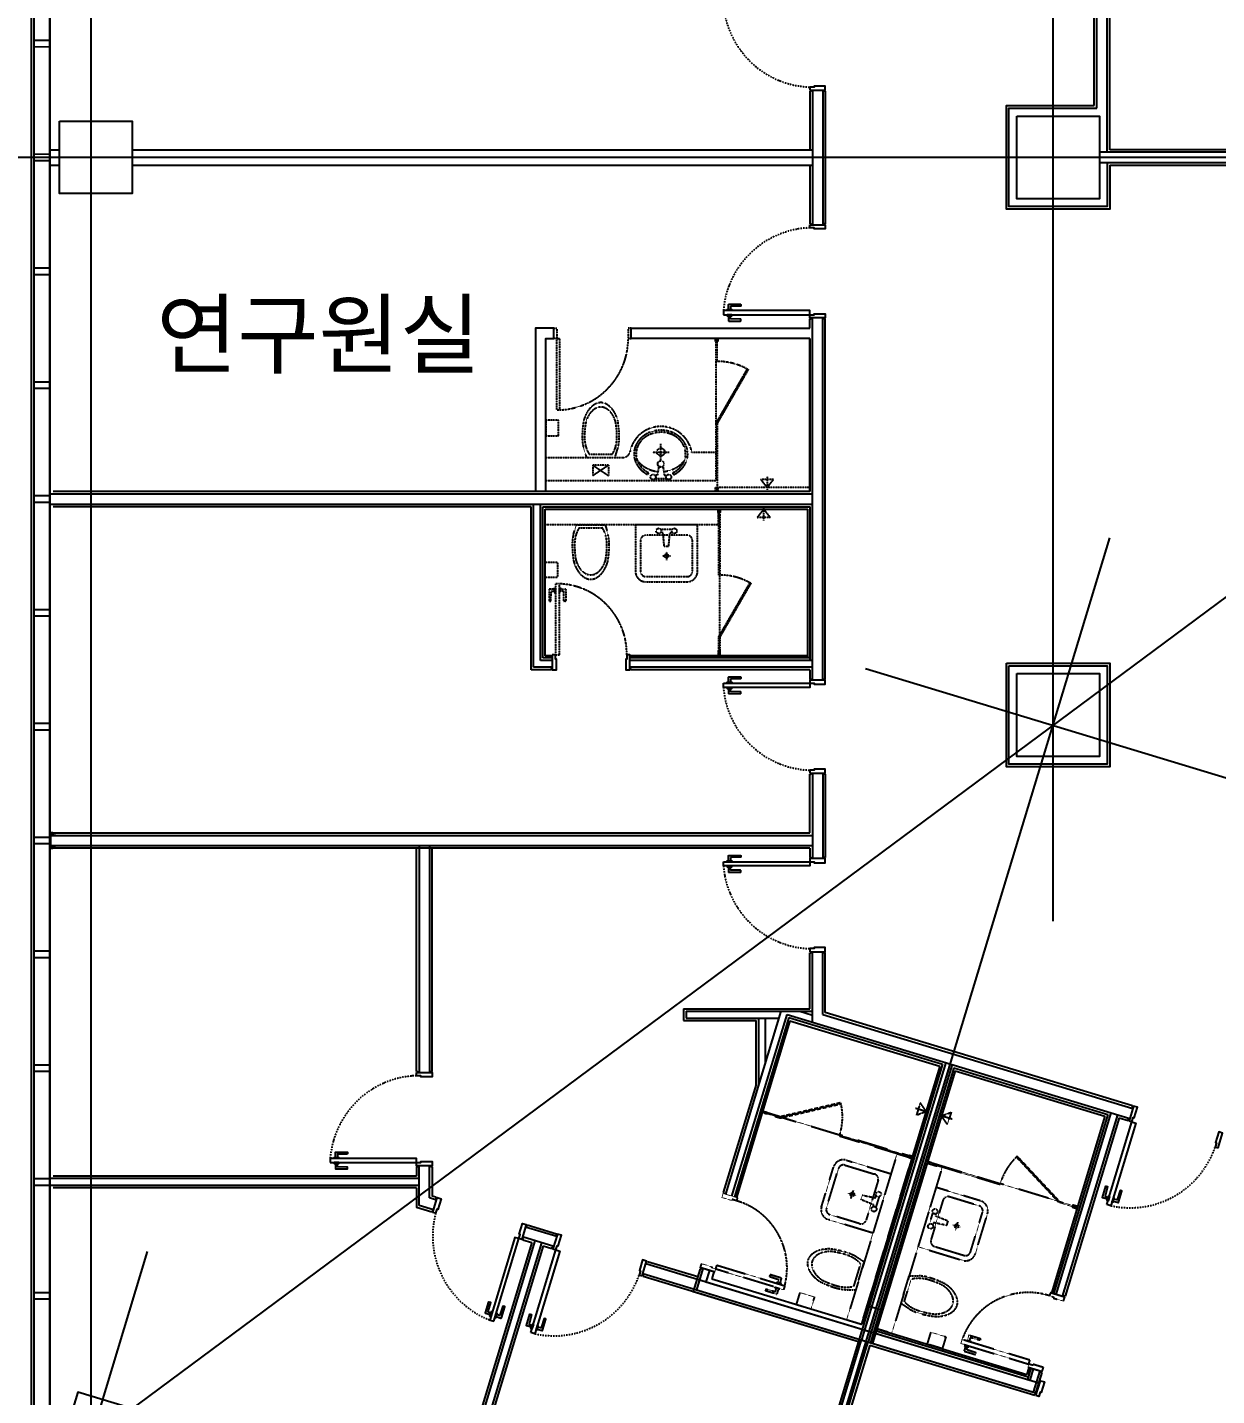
# Model space of a CAD drawing. Header units: metres. Extents: x 630750 to 860239, y 578133 to 726633.
# Drawn here: x 678892 to 690387, y 627546 to 640767 of the extents above; entities that cross this region are included whole.
import ezdxf
from ezdxf.enums import TextEntityAlignment as Align

# ---------------------------------------------------------------- set-up
doc = ezdxf.new("R2010")
doc.units = ezdxf.units.M
for name, pattern in [('DASHDOT', [25.4, 12.7, -6.35, 0, -6.35]), ('HID1', [0.375, 0.25, -0.125]), ('업무시설_xr-base$0$CONTINOUS', [0])]:
    doc.linetypes.add(name, pattern=pattern)
doc.layers.add('A-CEN-1', color=1, linetype='Continuous', plot=False)
for name, color, linetype in [('A-CON', 2, 'Continuous'), ('A-HAT-253', 253, 'Continuous'), ('A-TXT', 3, 'Continuous'), ('A-WAL-DW', 7, 'Continuous'), ('A-WIN-GLASS', 4, 'Continuous'), ('INT', 117, 'Continuous'), ('KUK-DOOR', 4, 'Continuous'), ('KUK-DOOR-FRAME', 4, 'Continuous'), ('KUK-WALL-DRYWALL', 4, 'Continuous'), ('KUK-WALL-FIN 1', 30, 'Continuous'), ('KUK-WINDOW', 4, 'Continuous')]:
    doc.layers.add(name, color=color, linetype=linetype)
doc.styles.add('TEXT(돋음)', font='')
doc.styles.get('TEXT(돋음)').set_extended_font_data('Dotum')

# ---------------------------------------------------------------- blocks, each defined once
blk = doc.blocks.new('A$C78790056')
at = {"layer": 'A-WIN-GLASS'}
blk.add_lwpolyline([(115, 191), (58, 209), (13, 60), (70, 42)], close=True, dxfattribs=at)

msp = doc.modelspace()

# ---------------------------------------------------------------- linework, layer by layer
at = {"layer": 'A-CEN-1', "linetype": 'Continuous'}
for p, q in [((679504.4, 706258.8, 0), (679504.4, 627125.8, 0)), ((688804.4, 706258.8, 0), (688804.4, 632129.2, 0)), ((697725.2, 640638, 0), (677983.6, 625998, 0)), ((697725.2, 640638, 0), (677983.6, 625998, 0)), ((698097.7, 639510.2, 0), (657202.6, 639510.2, 0)), ((698097.7, 639510.2, 0), (657202.6, 639510.2, 0)), ((683046.4, 615046.9, 0), (689354.1, 635834.3, 0)), ((686992.6, 634572.3, 0), (739605.4, 618607.3, 0)), ((676446.8, 617049.5, 0), (680054.1, 628937.6, 0))]:
    msp.add_line(p, q, dxfattribs=at)
at = {"layer": 'A-CON', "elevation": 0}
for points in [[(688454.4, 639910.2), (689254.4, 639910.2), (689254.4, 639110.2), (688454.4, 639110.2)], [(679204.4, 639860.2), (679904.4, 639860.2), (679904.4, 639160.2), (679204.4, 639160.2)], [(688454.4, 634522.5), (689254.4, 634522.5), (689254.4, 633722.5), (688454.4, 633722.5)], [(680051.1, 627377.9), (679381.3, 627581.1), (679178, 626911.3), (679847.9, 626708)]]:
    msp.add_lwpolyline(points, close=True, dxfattribs=at)
at = {"layer": 'A-HAT-253'}
msp.add_line((679110.4, 626833.6, 0), (679110.4, 665252, 0), dxfattribs=at)
at = {"layer": 'A-WAL-DW', "elevation": 0}
for points in [[(679110.4, 639584.9), (679204.4, 639584.9)], [(679110.4, 639434.9), (679204.4, 639434.9)]]:
    msp.add_lwpolyline(points, dxfattribs=at)
at = {"layer": 'A-WAL-DW'}
for points in [[(679904.4, 639584.9), (686479.4, 639584.9)], [(679904.4, 639434.9), (686479.4, 639434.9)], [(686454.4, 637859.9), (686454.4, 637949.9)], [(683904.4, 636284.9), (683904.4, 637759.9), (683979.4, 637759.9), (683979.4, 637859.9), (683804.4, 637859.9), (683804.4, 636284.9)], [(683904.5, 636284.9), (683904.5, 637759.9), (683979.5, 637759.9), (683979.5, 637859.9), (683804.5, 637859.9), (683804.5, 636284.9)], [(686454.4, 637759.9), (684729.4, 637759.9), (684729.4, 637859.9), (686454.4, 637859.9)], [(686454.5, 637759.9), (684729.5, 637759.9), (684729.5, 637859.9), (686454.5, 637859.9)], [(683904.4, 636284.9), (686454.4, 636284.9), (686454.4, 637759.9)]]:
    msp.add_lwpolyline(points, dxfattribs=at)
at = {"layer": 'A-WIN-GLASS'}
for p, q in [((678930.4, 665494.7, 0), (678930.4, 626700.1, 0)), ((678954.4, 665462.3, 0), (678954.4, 626717.9, 0))]:
    msp.add_line(p, q, dxfattribs=at)
at = {"layer": 'A-WIN-GLASS', "color": 9}
msp.add_line((679110.4, 665252, 0), (679110.4, 626866.2, 0), dxfattribs=at)
at = {"layer": 'INT', "linetype": 'HID1', "ltscale": 3}
for p, q in [((684009.4, 637069.8), (684009.4, 637759.8)), ((684009.4, 637759.8), (684039.4, 637759.8)), ((684009.4, 637069.8), (684009.4, 637759.8)), ((684009.4, 637759.8), (684039.4, 637759.8)), ((684039.4, 637070.5), (684039.4, 637759.8)), ((684039.4, 637070.5), (684039.4, 637759.8)), ((685549.4, 636940.4), (685549.4, 637539.8)), ((685549.4, 636940.4), (685549.4, 637539.8)), ((684572.6, 636610.4), (684601.3, 636707.8)), ((684572.6, 636610.4), (684601.3, 636707.8)), ((685014.9, 636583.5), (685014.9, 636743.5)), ((685014.9, 636583.5), (685014.9, 636743.5)), ((684934.9, 636663.5), (685094.9, 636663.5)), ((684934.9, 636663.5), (685094.9, 636663.5)), ((685549.4, 636657.8), (685315.5, 636657.8)), ((685549.4, 636657.8), (685315.5, 636657.8)), ((684359.1, 636535.4), (684509.1, 636435.4)), ((684509.1, 636535.4), (684359.1, 636435.4)), ((684509.1, 636535.4), (684359.1, 636535.4)), ((684359.1, 636535.4), (684359.1, 636435.4)), ((684359.1, 636535.4), (684509.1, 636435.4)), ((684509.1, 636535.4), (684359.1, 636435.4)), ((684509.1, 636535.4), (684359.1, 636535.4)), ((684359.1, 636535.4), (684359.1, 636435.4)), ((684509.1, 636535.4), (684509.1, 636435.4)), ((684509.1, 636535.4), (684509.1, 636435.4)), ((684993.8, 636519.7), (684981.8, 636440.8)), ((684993.8, 636519.7), (684981.8, 636440.8)), ((684993.8, 636519.7), (685036.3, 636519.7)), ((684993.8, 636519.7), (685036.3, 636519.7)), ((685036.3, 636519.7), (685048.3, 636440.8)), ((685036.3, 636519.7), (685048.3, 636440.8)), ((683904.4, 636389.8), (685549.4, 636389.8)), ((683904.4, 636389.8), (685549.4, 636389.8)), ((684959.7, 636406.5), (685070.4, 636406.5)), ((684959.7, 636406.5), (685070.4, 636406.5)), ((684981.8, 636440.8), (684960.5, 636436.4)), ((684981.8, 636440.8), (684960.5, 636436.4)), ((685048.3, 636440.8), (685069.6, 636436.4)), ((685048.3, 636440.8), (685069.6, 636436.4)), ((686454.4, 636319.8), (685549.4, 636319.8)), ((686454.4, 636319.8), (685549.4, 636319.8)), ((686041.9, 636426.3), (686041.9, 636298.5)), ((686041.9, 636426.3), (686041.9, 636298.5)), ((686009.4, 636003.4), (686009.4, 636131.2)), ((684197.7, 635960), (684477.2, 635959.8)), ((684477.2, 635959.8), (684504.6, 635866.8)), ((685014.2, 635916.8), (685124.8, 635916.8)), ((685036.2, 635882.5), (685015, 635887)), ((685048.2, 635753.7), (685036.2, 635882.5)), ((685090.8, 635753.7), (685102.8, 635882.5)), ((685102.8, 635882.5), (685124.1, 635887)), ((685029.4, 635659.9), (685109.4, 635659.9)), ((685048.2, 635753.7), (685090.8, 635753.7)), ((685069.4, 635699.7), (685069.4, 635619.9)), ((685584.4, 634874.8), (685584.4, 635474.8)), ((686169.4, 630239.6), (686743.5, 630065.4)), ((687477.1, 630324.2), (687599.4, 630287.1)), ((687829.2, 630217.4), (687706.9, 630254.5)), ((688869.4, 629420.4), (688295.2, 629594.6)), ((686903.1, 629478.8), (686826.8, 629502)), ((686853.4, 629452.1), (686876.7, 629528.6)), ((686948.7, 629442.9), (686961, 629483.6)), ((686948.7, 629442.9), (687068.5, 629394)), ((686961, 629483.6), (687087.8, 629457.7)), ((687087.8, 629457.7), (687098.3, 629476.8)), ((687094.9, 629362.9), (687127, 629468.8)), ((687068.5, 629394), (687066.6, 629372.3)), ((687612.7, 629205.8), (687644.9, 629311.7)), ((687651.9, 629216.9), (687641.5, 629197.9)), ((687778.7, 629191), (687651.9, 629216.9)), ((687671.3, 629280.6), (687673.2, 629302.3)), ((687791.1, 629231.7), (687671.3, 629280.6)), ((687778.7, 629191), (687791.1, 629231.7)), ((687836.5, 629195.6), (687912.9, 629172.4)), ((687863, 629145.7), (687886.2, 629222.3)), ((686980.1, 628836.6), (686899.1, 628889.8)), ((686899.1, 628569), (686980.1, 628836.6)), ((687334.3, 628437), (687415.7, 628704.4)), ((687415.7, 628704.4), (687512.6, 628703.6))]:
    msp.add_line(p, q, dxfattribs=at)
for points in [[(683979.4, 637759.8), (683979.4, 637859.8), (684009.4, 637859.8), (684009.4, 637859.8), (684009.4, 637859.8), (684009.4, 637804.8), (684009.4, 637804.8), (684009.4, 637759.8)], [(683979.4, 637759.8), (683979.4, 637859.8), (684009.4, 637859.8), (684009.4, 637859.8), (684009.4, 637859.8), (684009.4, 637804.8), (684009.4, 637804.8), (684009.4, 637759.8)], [(684729.4, 637759.8), (684729.4, 637859.8), (684699.4, 637859.8), (684699.4, 637859.8), (684699.4, 637859.8), (684699.4, 637804.8), (684699.4, 637804.8), (684699.4, 637759.8)], [(684729.4, 637759.8), (684729.4, 637859.8), (684699.4, 637859.8), (684699.4, 637859.8), (684699.4, 637859.8), (684699.4, 637804.8), (684699.4, 637804.8), (684699.4, 637759.8)], [(685559.4, 636940.4), (685550.8, 636945.4), (685850.5, 637464.5), (685859.1, 637459.5)], [(685559.4, 636940.4), (685550.8, 636945.4), (685850.5, 637464.5), (685859.1, 637459.5)], [(683904.4, 636969.8), (683904.4, 636819.8), (684024.4, 636819.8), (684024.4, 636969.8)], [(683904.4, 636969.8), (683904.4, 636819.8), (684024.4, 636819.8), (684024.4, 636969.8)], [(686041.9, 636319.8), (686103.9, 636398.7), (685979.9, 636398.7)], [(686041.9, 636319.8), (686103.9, 636398.7), (685979.9, 636398.7)], [(685574.4, 636104.9), (685584.4, 636104.9), (685584.4, 635474.8), (685574.4, 635474.8)], [(686009.4, 636109.9), (686071.4, 636031), (685947.4, 636031)], [(683895.4, 635449.8), (683895.4, 635599.8), (684015.4, 635599.8), (684015.4, 635449.8)], [(683995.4, 635389.9), (683995.4, 634704.9), (684035.4, 634704.9), (684035.4, 635389.9)], [(685875.7, 635399.4), (685884.4, 635394.4), (685584.4, 634874.8), (685575.7, 634879.8)], [(685574.4, 634874.8), (685584.4, 634874.8), (685584.4, 634699.9), (685574.4, 634699.9)], [(686756, 630366.1), (686753.7, 630375.8), (686169.4, 630239.7), (686171.7, 630229.9)], [(687579, 630293.3), (687521.5, 630375.5), (687485.5, 630256.8)], [(686166.5, 630230.1), (686169.4, 630239.6), (686002, 630290.5), (685999.1, 630280.9)], [(687727.3, 630248.3), (687820.7, 630284.7), (687784.7, 630166.1)], [(687437.5, 629844.4), (687440.4, 629854), (686743.5, 630065.4), (686740.6, 630055.9)], [(688451.9, 629851.5), (688459.2, 629858.3), (688869.4, 629420.4), (688862.1, 629413.5)], [(687595.4, 629796.5), (687598.3, 629806.1), (688295.2, 629594.6), (688292.3, 629585)], [(688866.5, 629410.8), (688869.4, 629420.4), (689036.8, 629369.6), (689033.9, 629360)], [(686200.8, 628569.6), (685545.4, 628768.5), (685557, 628806.7), (686212.5, 628607.8)], [(686323.2, 628427.9), (686466.7, 628384.4), (686501.6, 628499.2), (686358, 628542.8)], [(687734.7, 627999.6), (687591.2, 628043.2), (687626, 628158), (687769.6, 628114.4)], [(687915.1, 628049.4), (688570.6, 627850.5), (688582.2, 627888.8), (687926.7, 628087.7)]]:
    msp.add_lwpolyline(points, close=True, dxfattribs=at)
for points in [[(685559.4, 637539.8), (685559.4, 637754.8), (685549.4, 637754.8), (685549.4, 637729.8), (685544.4, 637729.8), (685544.4, 637759.8), (685564.4, 637759.8), (685564.4, 637729.8), (685559.4, 637729.8)], [(685559.4, 637539.8), (685559.4, 637754.8), (685549.4, 637754.8), (685549.4, 637729.8), (685544.4, 637729.8), (685544.4, 637759.8), (685564.4, 637759.8), (685564.4, 637729.8), (685559.4, 637729.8)], [(685559.4, 637539.8), (685549.4, 637539.8), (685549.4, 637734.8)], [(685559.4, 637539.8), (685549.4, 637539.8), (685549.4, 637734.8)], [(685549.4, 636389.8), (685549.4, 636940.4), (685559.4, 636940.4), (685559.4, 636289.8)], [(685549.4, 636389.8), (685549.4, 636940.4), (685559.4, 636940.4), (685559.4, 636289.8)], [(684267, 636707.8), (684295.7, 636610.4)], [(684267, 636707.8), (684295.7, 636610.4)], [(684322.4, 636642.1), (684545.8, 636642.1)], [(684322.4, 636642.1), (684545.8, 636642.1)], [(685549.4, 636294.8), (685559.4, 636294.8), (685559.4, 636319.8), (685564.4, 636319.8), (685564.4, 636289.8), (685544.4, 636289.8), (685544.4, 636319.8), (685549.4, 636319.8), (685549.4, 636289.8)], [(685549.4, 636294.8), (685559.4, 636294.8), (685559.4, 636319.8), (685564.4, 636319.8), (685564.4, 636289.8), (685544.4, 636289.8), (685544.4, 636319.8), (685549.4, 636319.8), (685549.4, 636289.8)], [(683895.4, 635959.9), (683895.4, 636109.9), (685569.4, 636109.9), (685569.4, 635959.9), (683895.4, 635959.9)], [(684170.3, 635867), (684197.7, 635960)], [(684225.7, 635932.6), (684449.1, 635932.6)], [(685569.4, 634744.9), (685569.4, 634694.9), (685589.4, 634694.9), (685589.4, 634744.9), (685584.4, 634744.9), (685584.4, 634699.9), (685574.4, 634699.9), (685574.4, 634744.9), (685569.4, 634744.9)], [(686040.7, 630263), (685992.8, 630277.6), (685998.6, 630296.7), (686046.5, 630282.2), (686045, 630277.4), (686002, 630290.5), (685999.1, 630280.9), (686042.1, 630267.8), (686040.7, 630263)], [(686811.2, 628279.8), (686954.8, 628236.3), (687440.9, 629838.2), (687297.3, 629881.7), (686811.2, 628279.8)], [(687412.1, 629846.9), (687440.9, 629838.2), (687446.7, 629857.3), (687418, 629866), (687416.5, 629861.2), (687440.4, 629854), (687437.5, 629844.4), (687413.6, 629851.7), (687412.1, 629846.9)], [(687246.6, 628147.7), (687103.1, 628191.3), (687589.2, 629793.1), (687732.7, 629749.6), (687246.6, 628147.7)], [(687617.9, 629784.4), (687589.2, 629793.1), (687595, 629812.3), (687623.7, 629803.6), (687622.2, 629798.8), (687598.3, 629806.1), (687595.4, 629796.5), (687619.3, 629789.2), (687617.9, 629784.4)], [(685745.7, 629428.7), (685705.5, 629440.9), (685702.6, 629431.4), (685604.1, 629461.3), (685615.7, 629499.5), (685754.4, 629457.4), (685745.7, 629428.7)], [(685618.6, 629509.1), (685628.1, 629506.2), (685625.2, 629496.6), (685615.7, 629499.5)], [(688989.4, 629368.3), (689037.2, 629353.8), (689043, 629372.9), (688995.2, 629387.4), (688993.7, 629382.6), (689036.8, 629369.6), (689033.9, 629360), (688990.8, 629373.1), (688989.4, 629368.3)], [(685395, 628772.3), (685404.6, 628769.4), (685407.5, 628779), (685397.9, 628781.9)], [(685536.6, 628739.8), (685397.9, 628781.9), (685409.5, 628820.1), (685508.1, 628790.2), (685505.2, 628780.7), (685545.4, 628768.5), (685536.6, 628739.8)], [(686881.1, 628603.8), (686945.9, 628817.6)], [(687368.7, 628455.9), (687433.5, 628669.7)], [(686802.2, 628569.8), (686899.1, 628569)], [(688771, 628510.7), (688811.2, 628498.5), (688808.2, 628489), (688906.8, 628459.1), (688918.4, 628497.3), (688779.7, 628539.5), (688771, 628510.7)], [(687415.3, 628383.8), (687334.3, 628437)], [(688561.9, 627821.8), (688700.6, 627779.7), (688712.3, 627817.9), (688613.7, 627847.8), (688610.8, 627838.3), (688570.6, 627850.5), (688561.9, 627821.8)]]:
    msp.add_lwpolyline(points, dxfattribs=at)
for points in [[(684774.7, 636731.5, 0.2232218), (684774.7, 636559.3)], [(684774.7, 636731.5, 0.2232218), (684774.7, 636559.3)], [(683904.4, 636610.4), (684647.6, 636610.4, 0.356394), (684716.2, 636666.4)], [(683904.4, 636610.4), (684647.6, 636610.4, 0.356394), (684716.2, 636666.4)], [(685369.4, 635959.9), (684769.4, 635959.9), (684769.4, 635509.9, 0.4142136), (684869.4, 635409.9), (685269.4, 635409.9, 0.4142136), (685369.4, 635509.9), (685369.4, 635959.9)], [(687239.2, 629690.3), (687065, 629116.2), (686634.4, 629246.8, -0.4142136), (686567.8, 629371.6), (686683.9, 629754.3, -0.4142136), (686808.6, 629821), (687239.2, 629690.3)], [(687674.7, 629558.2), (687500.4, 628984.1), (687931, 628853.4, 0.4142136), (688055.8, 628920.1), (688171.9, 629302.8, 0.4142136), (688105.3, 629427.5), (687674.7, 629558.2)], [(686176.6, 628618.7), (686179.5, 628628.3), (686167.5, 628631.9), (686181.5, 628677.9, 0.4660446), (686178.9, 628681.8), (686071.8, 628714.3, 0.4142136), (686069.3, 628712.9), (686065.2, 628699.5, 0.4142136), (686066.6, 628697), (686154.5, 628668.3, -0.4270096), (686156.4, 628664.3), (686148.4, 628637.7), (686136.4, 628641.4), (686133.5, 628631.8), (686176.6, 628618.7), (686179.5, 628628.3), (686148.4, 628637.7)], [(686165, 628580.4), (686162.1, 628570.9), (686150.1, 628574.5), (686136.2, 628528.6, -0.4660446), (686131.9, 628526.7), (686024.8, 628559.2, -0.4142136), (686023.4, 628561.7), (686027.5, 628575.2, -0.4142136), (686030, 628576.5), (686119.1, 628551.5, 0.4270096), (686122.9, 628553.8), (686131, 628580.3), (686119, 628583.9), (686121.9, 628593.5), (686165, 628580.4), (686162.1, 628570.9), (686131, 628580.3)], [(687962.6, 628076.8), (687965.5, 628086.3), (687977.5, 628082.7), (687991.4, 628128.6, -0.4660446), (687995.7, 628130.5), (688102.8, 628098, -0.4142136), (688104.2, 628095.5), (688100.1, 628082, -0.4142136), (688097.6, 628080.7), (688008.5, 628105.7, 0.4270096), (688004.7, 628103.4), (687996.6, 628076.9), (688008.6, 628073.3), (688005.7, 628063.7), (687962.6, 628076.8), (687965.5, 628086.3), (687996.6, 628076.9)], [(687951, 628038.5), (687948.1, 628028.9), (687960.1, 628025.3), (687946.1, 627979.4, 0.4660446), (687948.7, 627975.4), (688055.8, 627942.9, 0.4142136), (688058.3, 627944.3), (688062.4, 627957.7, 0.4142136), (688061, 627960.2), (687973.1, 627988.9, -0.4270096), (687971.1, 627992.9), (687979.2, 628019.5), (687991.2, 628015.9), (687994.1, 628025.4), (687951, 628038.5), (687948.1, 628028.9), (687979.2, 628019.5)]]:
    msp.add_lwpolyline(points, format="xyb", dxfattribs=at)
for points in [[(684869.4, 635459.9), (685269.4, 635459.9, 0.4142136), (685319.4, 635509.9), (685319.4, 635809.9, 0.4142136), (685269.4, 635859.9), (684869.4, 635859.9, 0.4142136), (684819.4, 635809.9), (684819.4, 635509.9, 0.4142136)], [(686615.6, 629357.1), (686731.8, 629739.8, -0.4142136), (686794.1, 629773.2), (687081.2, 629686, -0.4142136), (687114.5, 629623.7), (686998.4, 629240.9, -0.4142136), (686936, 629207.6), (686648.9, 629294.7, -0.4142136)], [(688007.9, 628934.6), (688124.1, 629317.3, 0.4142136), (688090.7, 629379.7), (687803.7, 629466.8, 0.4142136), (687741.3, 629433.5), (687625.2, 629050.7, 0.4142136), (687658.5, 628988.4), (687945.6, 628901.2, 0.4142136)]]:
    msp.add_lwpolyline(points, format="xyb", close=True, dxfattribs=at)
at = {"layer": 'INT', "linetype": 'HID1', "ltscale": 3, "elevation": -9848.1}
for points in [[(683995.4, 635352.4), (683985.4, 635352.4), (683985.4, 635339.9), (683937.4, 635339.9, 0.4660446), (683934.4, 635336.3), (683934.4, 635224.4, 0.4142136), (683936.4, 635222.4), (683950.4, 635222.4, 0.4142136), (683952.4, 635224.4), (683954.4, 635316.9, -0.4270096), (683957.7, 635319.9), (683985.4, 635319.9), (683985.4, 635307.4), (683995.4, 635307.4), (683995.4, 635352.4), (683985.4, 635352.4), (683985.4, 635319.9)], [(684035.4, 635352.4), (684045.4, 635352.4), (684045.4, 635339.9), (684093.4, 635339.9, -0.4660446), (684096.4, 635336.3), (684096.4, 635224.4, -0.4142136), (684094.4, 635222.4), (684080.4, 635222.4, -0.4142136), (684078.4, 635224.4), (684076.4, 635316.9, 0.4270096), (684073.1, 635319.9), (684045.4, 635319.9), (684045.4, 635307.4), (684035.4, 635307.4), (684035.4, 635352.4), (684045.4, 635352.4), (684045.4, 635319.9)]]:
    msp.add_lwpolyline(points, format="xyb", dxfattribs=at)
at = {"layer": 'INT', "linetype": 'HID1', "ltscale": 3}
for centre, radius in [((685014.9, 636663.5), 37.5), ((685014.9, 636663.5), 37.5), ((685014.9, 636549), 30.2), ((685014.9, 636549), 30.2), ((684940.1, 636422), 25), ((684940.1, 636422), 25), ((685090.1, 636422), 25), ((685090.1, 636422), 25), ((684994.5, 635901.4), 25), ((685144.5, 635901.4), 25), ((685069.4, 635659.9), 18.8), ((686865.1, 629490.4), 18.8), ((687118, 629492.1), 25), ((687074.4, 629348.6), 25), ((687665.3, 629326), 25), ((687621.8, 629182.5), 25), ((687874.6, 629184), 18.8)]:
    msp.add_circle(centre, radius, dxfattribs=at)
for centre, radius, start, end in [((684009.4, 637759.8), 690, 270, 359.99996), ((684009.4, 637759.8), 690, 270, 359.99996), ((685559.4, 636940.4), 599.4, 60.00003, 90.00003), ((685559.4, 636940.4), 599.4, 60.00003, 90.00003), ((684487.6, 636943.2), 212.8, 122.80779, 147.27756), ((684487.6, 636943.2), 212.8, 122.80779, 147.27756), ((684437.3, 637021.4), 119.8, 91.50013, 122.80779), ((684437.3, 637021.4), 119.8, 91.50013, 122.80779), ((684431, 637021.4), 119.8, 57.19226, 88.49992), ((684431, 637021.4), 119.8, 57.19226, 88.49992), ((684380.6, 636943.2), 212.8, 32.72249, 57.19226), ((684380.6, 636943.2), 212.8, 32.72249, 57.19226), ((684567.7, 636891.8), 307.9, 147.27756, 165.09627), ((684567.7, 636891.8), 307.9, 147.27756, 165.09627), ((684539, 636886.5), 257.6, 146.63494, 164.74308), ((684539, 636886.5), 257.6, 146.63494, 164.74308), ((684475.3, 636928.5), 181.4, 122.1708, 146.63494), ((684475.3, 636928.5), 181.4, 122.1708, 146.63494), ((684435.2, 636992.2), 106, 90.58943, 122.1708), ((684435.2, 636992.2), 106, 90.58943, 122.1708), ((684433, 636992.2), 106, 57.82925, 89.41062), ((684433, 636992.2), 106, 57.82925, 89.41062), ((684392.9, 636928.5), 181.4, 33.36511, 57.82925), ((684392.9, 636928.5), 181.4, 33.36511, 57.82925), ((684329.3, 636886.5), 257.6, 15.25697, 33.36511), ((684329.3, 636886.5), 257.6, 15.25697, 33.36511), ((684300.6, 636891.8), 307.9, 14.90379, 32.72249), ((684300.6, 636891.8), 307.9, 14.90379, 32.72249), ((685159.4, 636808.2), 904, 169.62826, 180.01136), ((685159.4, 636808.2), 904, 169.62826, 180.01136), ((685108.9, 636809.3), 831.2, 169.94871, 180.01265), ((685108.9, 636809.3), 831.2, 169.94871, 180.01265), ((683759.4, 636809.3), 831.2, 359.9874, 10.05134), ((683759.4, 636809.3), 831.2, 359.9874, 10.05134), ((683708.9, 636808.2), 904, 359.98869, 10.37179), ((683708.9, 636808.2), 904, 359.98869, 10.37179), ((685015.1, 636605.4), 305, 9.97222, 168.46307), ((685015.1, 636605.4), 305, 9.97222, 168.46307), ((685003.5, 636612.1), 260, 110.06024, 131.39866), ((685003.5, 636612.1), 260, 110.06024, 131.39866), ((685015.1, 636580.4), 293.8, 69.9398, 110.06024), ((685015.1, 636580.4), 293.8, 69.9398, 110.06024), ((685015.1, 636580.4), 273.8, 69.9398, 110.06024), ((685015.1, 636580.4), 273.8, 69.9398, 110.06024), ((685026.7, 636612.1), 260, 48.60139, 69.9398), ((685026.7, 636612.1), 260, 48.60139, 69.9398), ((684694.4, 636808.1), 439.1, 180.00003, 193.20478), ((684694.4, 636808.1), 439.1, 180.00003, 193.20478), ((684639.7, 636809.1), 362, 180.00003, 195.25697), ((684639.7, 636809.1), 362, 180.00003, 195.25697), ((684539, 636781.6), 257.6, 195.25697, 212.78214), ((684539, 636781.6), 257.6, 195.25697, 212.78214), ((684329.3, 636781.6), 257.6, 327.21791, 344.74308), ((684329.3, 636781.6), 257.6, 327.21791, 344.74308), ((684228.6, 636809.1), 362, 344.74308, 0.00003), ((684228.6, 636809.1), 362, 344.74308, 0.00003), ((684173.8, 636808.1), 439.1, 346.79527, 0.00003), ((684173.8, 636808.1), 439.1, 346.79527, 0.00003), ((684985.6, 636632.4), 233, 131.39866, 154.83329), ((684985.6, 636632.4), 233, 131.39866, 154.83329), ((684958, 636645.4), 182.5, 154.83329, 205.16677), ((684958, 636645.4), 182.5, 154.83329, 205.16677), ((684985.6, 636632.4), 213, 131.39866, 154.83329), ((684985.6, 636632.4), 213, 131.39866, 154.83329), ((685003.5, 636612.1), 240, 110.06024, 131.39866), ((685003.5, 636612.1), 240, 110.06024, 131.39866), ((685026.7, 636612.1), 240, 48.60139, 69.9398), ((685026.7, 636612.1), 240, 48.60139, 69.9398), ((685044.5, 636632.4), 213, 25.16677, 48.60139), ((685044.5, 636632.4), 213, 25.16677, 48.60139), ((685044.5, 636632.4), 233, 25.16677, 48.60139), ((685044.5, 636632.4), 233, 25.16677, 48.60139), ((685072.2, 636645.4), 182.5, 334.83329, 25.16677), ((685072.2, 636645.4), 182.5, 334.83329, 25.16677), ((685072.2, 636645.4), 202.5, 334.83329, 25.16677), ((685072.2, 636645.4), 202.5, 334.83329, 25.16677), ((685015.5, 636768.3), 294.7, 219.0024, 264.43923), ((685015.5, 636768.3), 294.7, 219.0024, 264.43923), ((685015.5, 636768.3), 294.7, 275.37726, 320.46038), ((685015.5, 636768.3), 294.7, 275.37726, 320.46038), ((684985.6, 636658.3), 233, 205.16677, 228.60139), ((684985.6, 636658.3), 233, 205.16677, 228.60139), ((684985.6, 636658.3), 213, 205.16677, 228.60139), ((684985.6, 636658.3), 213, 205.16677, 228.60139), ((685003.5, 636678.6), 260, 228.60139, 241.27683), ((685003.5, 636678.6), 260, 228.60139, 241.27683), ((685003.5, 636678.6), 240, 228.60139, 241.80414), ((685003.5, 636678.6), 240, 228.60139, 241.80414), ((684885.2, 636458.2), 10.1, 228.6967, 69.86741), ((684885.2, 636458.2), 10.1, 228.6967, 69.86741), ((685141.3, 636456.8), 10.4, 97.06992, 290.80355), ((685141.3, 636456.8), 10.4, 97.06992, 290.80355), ((685026.7, 636678.6), 240, 298.19591, 311.39866), ((685026.7, 636678.6), 240, 298.19591, 311.39866), ((685026.7, 636678.6), 260, 297.07862, 311.39866), ((685026.7, 636678.6), 260, 297.07862, 311.39866), ((685044.5, 636658.3), 213, 311.39866, 334.83329), ((685044.5, 636658.3), 213, 311.39866, 334.83329), ((685044.5, 636658.3), 233, 311.39866, 334.83329), ((685044.5, 636658.3), 233, 311.39866, 334.83329), ((684442.3, 635793.1), 257.6, 147.21785, 164.74302), ((684232.6, 635793.1), 257.6, 15.25691, 32.78209), ((684597.7, 635766.7), 439.1, 166.79521, 179.99996), ((684543, 635765.7), 362, 164.74302, 179.99996), ((684131.9, 635765.7), 362, 359.99996, 15.25691), ((684077.1, 635766.5), 439.1, 359.99996, 13.20472), ((685062.6, 635766.5), 904, 179.98863, 190.37172), ((685012.2, 635765.5), 831.2, 179.98734, 190.05128), ((683662.7, 635765.5), 831.2, 349.94865, 0.01259), ((683612.2, 635766.5), 904, 349.62821, 0.0113), ((684471, 635683), 307.9, 194.90373, 212.72242), ((684442.3, 635688.2), 257.6, 195.25691, 213.36505), ((684378.6, 635646.3), 181.4, 213.36505, 237.8292), ((684296.2, 635646.3), 181.4, 302.17074, 326.63487), ((684232.6, 635688.2), 257.6, 326.63487, 344.74302), ((684203.9, 635683), 307.9, 327.27751, 345.0962), ((684008.9, 634713.8), 676.6, 359.24203, 87.75436), ((684390.9, 635631.5), 212.8, 212.72242, 237.19219), ((684340.6, 635553.4), 119.8, 237.19219, 268.49987), ((684338.5, 635582.5), 106, 237.8292, 269.41056), ((684336.3, 635582.5), 106, 270.58937, 302.17074), ((684334.3, 635553.4), 119.8, 271.50006, 302.80773), ((684283.9, 635631.5), 212.8, 302.80773, 327.27751), ((685589.4, 634893.5), 581.4, 59.50722, 90.49279), ((686188.7, 630239), 581.4, 342.6265, 13.61207), ((688853, 629430.6), 581.4, 132.62792, 163.61349), ((685557.8, 628778.8), 676.6, 345.36568, 73.87801), ((686549.7, 628817.8), 119.8, 130.31235, 161.62001), ((686609.8, 628747), 212.8, 105.84257, 130.31235), ((686627.6, 628754.4), 181.4, 106.4852, 130.94933), ((686635.8, 628655.4), 307.9, 88.02387, 105.84257), ((686649.2, 628681.4), 257.6, 88.37705, 106.4852), ((686544, 628065), 904, 73.10878, 83.49187), ((686557.7, 628113.6), 831.2, 73.10748, 83.17143), ((686694.1, 628562.5), 362, 57.86317, 73.12012), ((686679, 628509.9), 439.1, 59.91536, 73.12012), ((686551.5, 628823.8), 119.8, 164.62021, 195.92788), ((686640.9, 628849.3), 212.8, 195.92788, 220.39765), ((686578.8, 628813.4), 106, 163.70951, 195.29088), ((686651.5, 628833.3), 181.4, 195.29088, 219.75503), ((686578.2, 628811.3), 106, 130.94933, 162.53071), ((686749.6, 628650.9), 257.6, 40.33799, 57.86317), ((686713.4, 628911), 307.9, 220.39765, 238.21635), ((686710.1, 628882), 257.6, 219.75503, 237.86317), ((686965.1, 629452.9), 904, 242.74835, 253.13144), ((686949.5, 629404.9), 831.2, 243.06879, 253.13274), ((687504.1, 628422), 257.6, 88.37682, 105.902), ((687501.1, 628317.6), 362, 73.11987, 88.37682), ((687484.4, 628265.4), 439.1, 73.11987, 86.32463), ((687365.1, 627868.6), 831.2, 63.06856, 73.13251), ((687349.4, 627820.6), 904, 62.74812, 73.13121), ((686830.3, 629008), 439.1, 253.12012, 266.32486), ((686813.4, 628955.9), 362, 253.12012, 268.37705), ((686810.5, 628851.5), 257.6, 268.37705, 285.90222), ((687604.5, 628391.5), 257.6, 39.75479, 57.86294), ((687601.2, 628362.5), 307.9, 40.39742, 58.21612), ((687663.1, 628440.2), 181.4, 15.29066, 39.75479), ((687673.7, 628424.1), 212.8, 15.92764, 40.39742), ((688566, 627866), 676.6, 72.36198, 160.87431), ((687565, 628622.6), 257.6, 220.33777, 237.86294), ((687635.4, 628763.7), 439.1, 239.91513, 253.11987), ((687620.5, 628711), 362, 237.86294, 253.11987), ((687687, 628519), 181.4, 286.48496, 310.94911), ((687736.4, 628462.2), 106, 310.94911, 342.53048), ((687735.7, 628460.1), 106, 343.70928, 15.29066), ((687764.9, 628455.7), 119.8, 310.31211, 341.61978), ((687763, 628449.7), 119.8, 344.61998, 15.92764), ((687770.6, 629208.5), 904, 253.10855, 263.49164), ((687756.9, 629159.9), 831.2, 253.10725, 263.1712), ((687665.4, 628592.1), 257.6, 268.37682, 286.48496), ((687678.8, 628618.1), 307.9, 268.02364, 285.84234), ((687704.7, 628526.5), 212.8, 285.84234, 310.31211)]:
    msp.add_arc(centre, radius, start, end, dxfattribs=at)
at = {"layer": 'KUK-DOOR'}
for points in [[(685619.4, 637989.9), (686454.4, 637989.9), (686454.4, 638029.9), (685619.4, 638029.9)], [(685619.4, 634429.8), (686454.4, 634429.8), (686454.4, 634389.8), (685619.4, 634389.8)], [(685619.4, 632704.9), (686454.4, 632704.9), (686454.4, 632664.9), (685619.4, 632664.9)], [(689326, 629392.8), (689568.5, 630191.9), (689606.7, 630180.3), (689364.3, 629381.2)], [(681819.4, 629797.7), (682654.4, 629797.7), (682654.4, 629837.7), (681819.4, 629837.7)], [(683399.9, 628264.7), (683642.3, 629063.8), (683604.1, 629075.4), (683361.6, 628276.3)], [(683758.7, 628155.8), (684001.2, 628954.9), (684039.5, 628943.3), (683797, 628144.2)]]:
    msp.add_lwpolyline(points, close=True, dxfattribs=at)
at = {"layer": 'KUK-DOOR', "color": 251, "elevation": -9848.1}
for points in [[(685656.9, 638029.9), (685656.9, 638039.9), (685669.4, 638039.9), (685669.4, 638087.9, -0.4660446), (685673, 638090.9), (685784.9, 638090.9, -0.4142136), (685786.9, 638088.9), (685786.9, 638074.8, -0.4142136), (685784.9, 638072.8), (685692.4, 638070.9, 0.4270096), (685689.4, 638067.6), (685689.4, 638039.9), (685701.9, 638039.9), (685701.9, 638029.9), (685656.9, 638029.9), (685656.9, 638039.9), (685689.4, 638039.9)], [(685656.9, 637989.9), (685656.9, 637979.9), (685669.4, 637979.9), (685669.4, 637931.9, 0.4660446), (685673, 637928.9), (685784.9, 637928.9, 0.4142136), (685786.9, 637930.9), (685786.9, 637944.9, 0.4142136), (685784.9, 637946.9), (685692.4, 637948.9, -0.4270096), (685689.4, 637952.1), (685689.4, 637979.9), (685701.9, 637979.9), (685701.9, 637989.9), (685656.9, 637989.9), (685656.9, 637979.9), (685689.4, 637979.9)], [(685656.9, 634429.8), (685656.9, 634439.8), (685669.4, 634439.8), (685669.4, 634487.8, -0.4660446), (685673, 634490.8), (685784.9, 634490.8, -0.4142136), (685786.9, 634488.8), (685786.9, 634474.8, -0.4142136), (685784.9, 634472.8), (685692.4, 634470.8, 0.4270096), (685689.4, 634467.6), (685689.4, 634439.8), (685701.9, 634439.8), (685701.9, 634429.8), (685656.9, 634429.8), (685656.9, 634439.8), (685689.4, 634439.8)], [(685656.9, 634389.8), (685656.9, 634379.8), (685669.4, 634379.8), (685669.4, 634331.8, 0.4660446), (685673, 634328.8), (685784.9, 634328.8, 0.4142136), (685786.9, 634330.8), (685786.9, 634344.9, 0.4142136), (685784.9, 634346.9), (685692.4, 634348.8, -0.4270096), (685689.4, 634352.1), (685689.4, 634379.8), (685701.9, 634379.8), (685701.9, 634389.8), (685656.9, 634389.8), (685656.9, 634379.8), (685689.4, 634379.8)], [(685656.9, 632704.9), (685656.9, 632714.9), (685669.4, 632714.9), (685669.4, 632762.9, -0.4660446), (685673, 632765.9), (685784.9, 632765.9, -0.4142136), (685786.9, 632763.9), (685786.9, 632749.8, -0.4142136), (685784.9, 632747.8), (685692.4, 632745.9, 0.4270096), (685689.4, 632742.6), (685689.4, 632714.9), (685701.9, 632714.9), (685701.9, 632704.9), (685656.9, 632704.9), (685656.9, 632714.9), (685689.4, 632714.9)], [(685656.9, 632664.9), (685656.9, 632654.9), (685669.4, 632654.9), (685669.4, 632606.9, 0.4660446), (685673, 632603.9), (685784.9, 632603.9, 0.4142136), (685786.9, 632605.9), (685786.9, 632619.9, 0.4142136), (685784.9, 632621.9), (685692.4, 632623.9, -0.4270096), (685689.4, 632627.1), (685689.4, 632654.9), (685701.9, 632654.9), (685701.9, 632664.9), (685656.9, 632664.9), (685656.9, 632654.9), (685689.4, 632654.9)], [(681856.9, 629837.7), (681856.9, 629847.7), (681869.4, 629847.7), (681869.4, 629895.7, -0.4660446), (681873, 629898.7), (681984.9, 629898.7, -0.4142136), (681986.9, 629896.7), (681986.9, 629882.7, -0.4142136), (681984.9, 629880.7), (681892.4, 629878.7, 0.4270096), (681889.4, 629875.5), (681889.4, 629847.7), (681901.9, 629847.7), (681901.9, 629837.7), (681856.9, 629837.7), (681856.9, 629847.7), (681889.4, 629847.7)], [(681856.9, 629797.7), (681856.9, 629787.7), (681869.4, 629787.7), (681869.4, 629739.7, 0.4660446), (681873, 629736.7), (681984.9, 629736.7, 0.4142136), (681986.9, 629738.7), (681986.9, 629752.8, 0.4142136), (681984.9, 629754.8), (681892.4, 629756.7, -0.4270096), (681889.4, 629760), (681889.4, 629787.7), (681901.9, 629787.7), (681901.9, 629797.7), (681856.9, 629797.7), (681856.9, 629787.7), (681889.4, 629787.7)], [(689336.9, 629428.7), (689327.3, 629431.6), (689331, 629443.6), (689285, 629457.5, -0.4660446), (689283.2, 629461.8), (689315.7, 629568.9, -0.4142136), (689318.2, 629570.3), (689331.6, 629566.2, -0.4142136), (689333, 629563.7), (689308, 629474.6, 0.4270096), (689310.2, 629470.8), (689336.8, 629462.7), (689340.4, 629474.7), (689350, 629471.8), (689336.9, 629428.7), (689327.3, 629431.6), (689336.8, 629462.7)], [(689375.2, 629417.1), (689384.7, 629414.2), (689388.4, 629426.2), (689434.3, 629412.2, 0.4660446), (689438.2, 629414.8), (689470.7, 629521.9, 0.4142136), (689469.4, 629524.4), (689455.9, 629528.5, 0.4142136), (689453.5, 629527.1), (689424.7, 629439.2, -0.4270096), (689420.7, 629437.3), (689394.2, 629445.3), (689397.8, 629457.3), (689388.2, 629460.2), (689375.2, 629417.1), (689384.7, 629414.2), (689394.2, 629445.3)], [(683372.5, 628312.2), (683362.9, 628315.1), (683366.6, 628327.1), (683320.6, 628341, -0.4660446), (683318.8, 628345.3), (683351.3, 628452.4, -0.4142136), (683353.8, 628453.8), (683367.2, 628449.7, -0.4142136), (683368.6, 628447.2), (683343.6, 628358.1, 0.4270096), (683345.8, 628354.3), (683372.4, 628346.2), (683376, 628358.2), (683385.6, 628355.3), (683372.5, 628312.2), (683362.9, 628315.1), (683372.4, 628346.2)], [(683410.8, 628300.6), (683420.3, 628297.7), (683424, 628309.7), (683469.9, 628295.7, 0.4660446), (683473.8, 628298.3), (683506.3, 628405.4, 0.4142136), (683505, 628407.9), (683491.5, 628412, 0.4142136), (683489, 628410.6), (683460.3, 628322.7, -0.4270096), (683456.3, 628320.8), (683429.8, 628328.8), (683433.4, 628340.8), (683423.8, 628343.7), (683410.8, 628300.6), (683420.3, 628297.7), (683429.8, 628328.8)], [(683769.6, 628191.7), (683760, 628194.6), (683763.7, 628206.6), (683717.7, 628220.5, -0.4660446), (683715.9, 628224.8), (683748.4, 628331.9, -0.4142136), (683750.9, 628333.3), (683764.3, 628329.2, -0.4142136), (683765.7, 628326.7), (683740.7, 628237.6, 0.4270096), (683742.9, 628233.8), (683769.5, 628225.7), (683773.1, 628237.7), (683782.7, 628234.8), (683769.6, 628191.7), (683760, 628194.6), (683769.5, 628225.7)], [(683807.9, 628180.1), (683817.5, 628177.2), (683821.1, 628189.2), (683867, 628175.2, 0.4660446), (683870.9, 628177.8), (683903.4, 628284.9, 0.4142136), (683902.1, 628287.4), (683888.7, 628291.5, 0.4142136), (683886.2, 628290.1), (683857.4, 628202.2, -0.4270096), (683853.4, 628200.3), (683826.9, 628208.3), (683830.5, 628220.3), (683821, 628223.2), (683807.9, 628180.1), (683817.5, 628177.2), (683826.9, 628208.3)]]:
    msp.add_lwpolyline(points, format="xyb", dxfattribs=at)
at = {"layer": 'KUK-DOOR', "color": 1, "linetype": 'DASHDOT'}
for centre, start, end in [((686486.3, 641058.8), 184.55217, 267.90051), ((686486.3, 637960.8), 92.09949, 175.44783), ((686486.3, 634458.8), 184.55217, 267.90051), ((686486.3, 632733.9), 184.55217, 267.90051), ((682686.3, 629768.7), 92.09949, 175.44783), ((689550, 630230.8), 257.67212, 341.02046), ((683679.4, 629085.8), 165.2195, 248.56784), ((683982.7, 628993.8), 257.67217, 341.02051)]:
    msp.add_arc(centre, 869.6, start, end, dxfattribs=at)
at = {"layer": 'KUK-DOOR-FRAME'}
for points in [[(686454.5, 640159.8), (686604.5, 640159.8), (686604.5, 640199.8), (686496.5, 640199.8), (686496.5, 640189.8), (686454.5, 640189.8), (686454.5, 640159.8)], [(686454.4, 638859.9), (686604.4, 638859.9), (686604.4, 638819.9), (686496.4, 638819.9), (686496.4, 638829.9), (686454.4, 638829.9), (686454.4, 638859.9)], [(686454.4, 637989.9), (686496.4, 637989.9), (686496.4, 637999.9), (686604.4, 637999.9), (686604.4, 637959.9), (686454.4, 637959.9), (686454.4, 637989.9)], [(683965.4, 634704.9), (683965.4, 634559.9), (684005.4, 634559.9), (684005.4, 634662.9), (683995.4, 634662.9), (683995.4, 634704.9), (683965.4, 634704.9)], [(684685.4, 634704.9), (684685.4, 634662.9), (684675.4, 634662.9), (684675.4, 634559.9), (684715.4, 634559.9), (684715.4, 634704.9), (684685.4, 634704.9)], [(686454.4, 634429.8), (686496.4, 634429.8), (686496.4, 634419.8), (686604.4, 634419.8), (686604.4, 634459.8), (686454.4, 634459.8), (686454.4, 634429.8)], [(686454.4, 633559.8), (686604.4, 633559.8), (686604.4, 633599.8), (686496.4, 633599.8), (686496.4, 633589.8), (686454.4, 633589.8), (686454.4, 633559.8)], [(686454.4, 632704.9), (686496.4, 632704.9), (686496.4, 632694.9), (686604.4, 632694.9), (686604.4, 632734.9), (686454.4, 632734.9), (686454.4, 632704.9)], [(686454.4, 631834.9), (686604.4, 631834.9), (686604.4, 631874.9), (686496.4, 631874.9), (686496.4, 631864.9), (686454.4, 631864.9), (686454.4, 631834.9)], [(682654.4, 630667.7), (682804.4, 630667.7), (682804.4, 630627.7), (682696.4, 630627.7), (682696.4, 630637.7), (682654.4, 630637.7), (682654.4, 630667.7)], [(689568.5, 630191.9), (689580.7, 630232.1), (689590.2, 630229.2), (689621.6, 630332.5), (689583.3, 630344.1), (689539.8, 630200.6), (689568.5, 630191.9)], [(690401, 629939.2), (690444.5, 630082.8), (690406.3, 630094.4), (690374.9, 629991.1), (690384.5, 629988.1), (690372.3, 629948), (690401, 629939.2)], [(682654.4, 629797.7), (682696.4, 629797.7), (682696.4, 629807.7), (682804.4, 629807.7), (682804.4, 629767.7), (682654.4, 629767.7), (682654.4, 629797.7)], [(682809.8, 629316.4), (682853.4, 629459.9), (682891.7, 629448.3), (682860.3, 629345), (682850.7, 629347.9), (682838.5, 629307.7), (682809.8, 629316.4)], [(683642.3, 629063.8), (683654.5, 629103.9), (683645, 629106.9), (683676.3, 629210.2), (683714.6, 629198.6), (683671, 629055), (683642.3, 629063.8)], [(684001.2, 628954.9), (684013.4, 628995.1), (684022.9, 628992.2), (684054.3, 629095.5), (684016, 629107.1), (683972.5, 628963.6), (684001.2, 628954.9)], [(684833.7, 628702.3), (684877.3, 628845.8), (684839, 628857.4), (684807.6, 628754.1), (684817.2, 628751.2), (684805, 628711), (684833.7, 628702.3)], [(688640.5, 627547.1), (688684.1, 627690.6), (688722.4, 627679), (688691, 627575.7), (688681.4, 627578.6), (688669.2, 627538.4), (688640.5, 627547.1)]]:
    msp.add_lwpolyline(points, dxfattribs=at)
at = {"layer": 'KUK-WALL-DRYWALL', "linetype": '업무시설_xr-base$0$CONTINOUS'}
for p, q in [((695853.7, 639559.9), (689255.2, 639559.9)), ((689254.4, 639461.1), (695823.7, 639461.1))]:
    msp.add_line(p, q, dxfattribs=at)
at = {"layer": 'KUK-WALL-DRYWALL'}
for p, q in [((686479.5, 634459.9), (686479.5, 637959.9)), ((686579.5, 634459.8), (686579.5, 637959.9)), ((679117, 636159.9), (686479.4, 636159.9)), ((683785.4, 634584.9), (683785.4, 636159.9)), ((683850.4, 634649.9), (683850.4, 636159.9)), ((683965.4, 634649.9), (683850.4, 634649.9)), ((686479.4, 634649.9), (684715.4, 634649.9)), ((683965.4, 634584.9), (683785.4, 634584.9)), ((686479.4, 634584.9), (684715.4, 634584.9)), ((686479.4, 633559.8), (686479.4, 632734.9)), ((686579.4, 633559.8), (686579.4, 632734.9)), ((682679.4, 632859.9), (682679.4, 630667.7)), ((682779.4, 632859.9), (682779.4, 630667.7)), ((686479.4, 631155.3), (686479.4, 631834.9)), ((686579.4, 631229.5), (686579.4, 631834.9)), ((685260.4, 631259.9), (685260.4, 631194.9)), ((686175.9, 631259.9), (685639.6, 629492.3)), ((685701.8, 629473.4), (686234.7, 631229.6)), ((686234.7, 631229.6), (686479.4, 631155.3)), ((686358.8, 631259.9), (686479.4, 631223.3)), ((686479.4, 631155.3), (689547, 630224.5)), ((686579.4, 631229.5), (689576.1, 630320.2)), ((687768.8, 630764.1), (686955.7, 628084.5)), ((687831, 630745.2), (687017.9, 628065.6)), ((689365.2, 630279.7), (688832.3, 628523.5)), ((689427.4, 630260.8), (688894.5, 628504.6)), ((682679.4, 629382.1), (682679.4, 629767.7)), ((682779.4, 629456.2), (682779.4, 629767.7)), ((682679.4, 629642.7), (679117, 629642.7)), ((682679.4, 629577.7), (679117, 629577.7)), ((682846.1, 629436), (682779.4, 629456.2)), ((682817.1, 629340.3), (682679.4, 629382.1)), ((684008.7, 629083.2), (683707.3, 629174.7)), ((683797.9, 629042.7), (682790.8, 625723.7)), ((683979.7, 628987.5), (683678.3, 629079)), ((683860.1, 629023.8), (682853, 625704.8)), ((684870, 628821.9), (688676.8, 627666.7)), ((684840.9, 628726.2), (688647.8, 627571)), ((685421.8, 628774.6), (685359.4, 628568.9)), ((685484, 628755.7), (685450.6, 628645.7)), ((685450.6, 628645.7), (688581.1, 627695.8)), ((685359.4, 628568.9), (688614.3, 627581.2)), ((685948.6, 624765.5), (686955.7, 628084.5)), ((686010.8, 624746.6), (687017.9, 628065.6)), ((688614.5, 627805.8), (688581.1, 627695.8)), ((688676.7, 627786.9), (688614.3, 627581.2))]:
    msp.add_line(p, q, dxfattribs=at)
at = {"layer": 'KUK-WALL-DRYWALL', "color": 251}
for p, q in [((683875.4, 634674.9), (683875.4, 636134.9)), ((683875.4, 636134.9), (686459.4, 636134.9)), ((683875.4, 636134.9), (686454.5, 636134.9)), ((686354.7, 636134.9), (686459.4, 636134.9)), ((686459.4, 634654.9), (686459.4, 636134.9)), ((683965.4, 634674.9), (683875.4, 634674.9)), ((686459.4, 634674.9), (684715.4, 634674.9)), ((686251.4, 631198.4), (685725.7, 629466.2)), ((686251.4, 631198.4), (687737.7, 630747.4)), ((687737.7, 630747.4), (686931.8, 628091.7)), ((687847.7, 630714), (687041.9, 628058.3)), ((687847.7, 630714), (689334, 630263)), ((689334, 630263), (688808.4, 628530.7)), ((687078.2, 628177.9), (688564.5, 627726.9)), ((688590.6, 627813.1), (688557.2, 627703))]:
    msp.add_line(p, q, dxfattribs=at)
at = {"layer": 'KUK-WALL-DRYWALL', "linetype": '업무시설_xr-base$0$CONTINOUS'}
for points in [[(689229.4, 639985.2), (689229.4, 643460.7)], [(689328.9, 639559.9), (689328.9, 642759.8)], [(689329.4, 639461.1), (689329.4, 639035.2), (688379.4, 639035.2), (688379.4, 639985.2), (689229.4, 639985.2)]]:
    msp.add_lwpolyline(points, dxfattribs=at)
at = {"layer": 'KUK-WALL-DRYWALL'}
for points in [[(686479.4, 640159.8), (686479.4, 638859.9)], [(686579.4, 640159.8), (686579.4, 638859.9)], [(679117, 636259.9), (686479.4, 636259.9)], [(679117, 632959.9), (686479.4, 632959.9)], [(686479.4, 632859.9), (679117, 632859.9)], [(685260.4, 631259.9), (686479.4, 631259.9)], [(685260.4, 631194.9), (686156.2, 631194.9)], [(685960.4, 630549.4), (685960.4, 631194.9)], [(686025.4, 630763.7), (686025.4, 631194.9)]]:
    msp.add_lwpolyline(points, dxfattribs=at)
at = {"layer": 'KUK-WALL-DRYWALL', "linetype": '업무시설_xr-base$0$CONTINOUS'}
msp.add_lwpolyline([(688379.4, 634597.5), (689329.4, 634597.5), (689329.4, 633647.5), (688379.4, 633647.5)], close=True, dxfattribs=at)
at = {"layer": 'KUK-WALL-FIN 1'}
for p, q in [((689354.4, 639584.9, 0), (689354.4, 642734.9)), ((686454.5, 640149.8), (686454.5, 639584.9)), ((686454.5, 639434.9), (686454.5, 638869.9)), ((686454.5, 637859.9), (686454.4, 637949.9)), ((686604.5, 634469.8), (686604.5, 637949.9)), ((686454.4, 637759.9), (686454.4, 636284.9)), ((683760.4, 636134.9), (679140.4, 636134.9)), ((683760.4, 634559.9), (683760.4, 636134.9)), ((683895.4, 634694.9), (683895.4, 636109.9)), ((683760.4, 634559.9), (683760.4, 635659.9)), ((683760.4, 634559.9), (683760.4, 635659.9)), ((683965.4, 634694.9), (683895.4, 634694.9)), ((686434.4, 634694.9), (684715.4, 634694.9)), ((683955.4, 634559.9), (683760.4, 634559.9)), ((686454.4, 634559.9), (684725.4, 634559.9)), ((686454.5, 632984.9), (686454.4, 633549.8)), ((686604.4, 633549.8), (686604.4, 632744.9)), ((679260.4, 632984.9), (679360.4, 632984.9)), ((682654.4, 630677.7), (682654.4, 632834.9)), ((682804.4, 630677.7), (682804.4, 632834.9)), ((686454.4, 632834.9), (686454.4, 632744.9)), ((686454.4, 631284.9), (686454.4, 631824.9)), ((686604.4, 631247.9), (686604.4, 631824.9)), ((685235.4, 631284.9), (686454.4, 631284.9)), ((685235.4, 631284.9), (685235.4, 631169.9)), ((686263.2, 631168.7), (685744.9, 629460.3)), ((685935.4, 630553.2), (685935.4, 631169.3)), ((689573.7, 630346.9), (686604.4, 631247.9)), ((687711.3, 630729.3), (686954.8, 628236.3)), ((687859.6, 630684.3), (687061, 628052.5)), ((685935.4, 630553.2), (685618.6, 629509.1)), ((689307.6, 630244.9), (688789.2, 628536.5)), ((689444.1, 630229.6), (688921.3, 628506.9)), ((682654.4, 629757.7), (682654.4, 629667.7)), ((682804.4, 629757.7), (682804.4, 629474.8)), ((682654.4, 629667.7), (679140.4, 629667.7)), ((682654.4, 629552.7), (679140.4, 629552.7)), ((682654.4, 629552.7), (682654.4, 629363.5)), ((682843.8, 629462.8), (682804.4, 629474.8)), ((682800.3, 629319.3), (682654.4, 629363.5)), ((683724.2, 629195.7), (684006.5, 629110)), ((683680.6, 629052.1), (683766.7, 629026)), ((683766.7, 629026), (682773.7, 625753.4)), ((683876.8, 628992.6), (682883.7, 625720)), ((683876.8, 628992.6), (683962.9, 628966.5)), ((684886.8, 628842.9), (685371.8, 628695.7)), ((684843.3, 628699.3), (686924.6, 628067.8)), ((685395, 628772.3), (685328.2, 628552.2)), ((685395, 628772.3), (685328.2, 628552.2)), ((685527.1, 628742.7), (685506.7, 628675.7)), ((685506.7, 628675.7), (686954.8, 628236.3)), ((685328.2, 628552.2), (686924.6, 628067.8)), ((685328.2, 628552.2), (686924.6, 628067.8)), ((687009.5, 628416.5), (687157.8, 628371.5)), ((687103.1, 628191.3), (688551.1, 627751.9)), ((686931.8, 628091.7), (685931.5, 624795.2)), ((687034.6, 628034.4), (686041.5, 624761.8)), ((687034.6, 628034.4), (688631, 627550)), ((687034.6, 628034.4), (688631, 627550)), ((687034.6, 628034.4), (688631, 627550)), ((688571.5, 627818.9), (688551.1, 627751.9)), ((688697.7, 627770.1), (688631, 627550)), ((688697.7, 627770.1), (688631, 627550))]:
    msp.add_line(p, q, dxfattribs=at)
at = {"layer": 'KUK-WALL-FIN 1', "linetype": '업무시설_xr-base$0$CONTINOUS'}
for p, q in [((689354.4, 639436.1), (695816.1, 639436.1)), ((683895.4, 636109.9), (686434.4, 636109.9)), ((686434.4, 634674.9), (686434.4, 636109.9)), ((683760.4, 634559.9), (683760.4, 635659.9)), ((686263.2, 631168.7), (687711.3, 630729.3)), ((687859.6, 630684.3), (689307.6, 630244.9))]:
    msp.add_line(p, q, dxfattribs=at)
for points in [[(689204.4, 640010.2), (689204.4, 642309.5)], [(689354.4, 639436.1), (689354.4, 639010.2), (688354.4, 639010.2), (688354.4, 640010.2), (689204.4, 640010.2)], [(695861.3, 639584.9), (689354.4, 639584.9)]]:
    msp.add_lwpolyline(points, dxfattribs=at)
at = {"layer": 'KUK-WALL-FIN 1'}
for points in [[(686454.5, 640149.8), (686464.5, 640149.8), (686464.5, 640159.8), (686454.5, 640159.8)], [(686604.5, 640149.8), (686594.5, 640149.8), (686594.5, 640159.8), (686604.5, 640159.8)], [(686604.5, 640149.8), (686604.4, 638869.8)], [(686454.4, 638869.9), (686464.4, 638869.9), (686464.4, 638859.9), (686454.4, 638859.9)], [(686604.4, 638869.9), (686594.4, 638869.9), (686594.4, 638859.9), (686604.4, 638859.9)], [(686454.4, 637949.9), (686464.4, 637949.9), (686464.4, 637959.9), (686454.4, 637959.9)], [(686604.4, 637949.9), (686594.4, 637949.9), (686594.4, 637959.9), (686604.4, 637959.9)], [(679140.4, 636284.9), (686454.4, 636284.9)], [(683955.4, 634559.9), (683955.4, 634569.9), (683965.4, 634569.9), (683965.4, 634559.9)], [(684725.4, 634559.9), (684725.4, 634569.9), (684715.4, 634569.9), (684715.4, 634559.9)], [(686454.4, 634559.9), (686454.4, 634469.8)], [(686454.4, 634469.8), (686464.4, 634469.8), (686464.4, 634459.8), (686454.4, 634459.8)], [(686604.4, 634469.8), (686594.4, 634469.8), (686594.4, 634459.8), (686604.4, 634459.8)], [(686454.4, 633549.8), (686464.4, 633549.8), (686464.4, 633559.8), (686454.4, 633559.8)], [(686604.4, 633549.8), (686594.4, 633549.8), (686594.4, 633559.8), (686604.4, 633559.8)], [(679140.4, 632984.9), (686454.5, 632984.9)], [(682654.4, 632834.9), (679140.4, 632834.9)], [(686454.4, 632834.9), (682654.4, 632834.9)], [(686454.4, 632744.9), (686464.4, 632744.9), (686464.4, 632734.9), (686454.4, 632734.9)], [(686604.4, 632744.9), (686594.4, 632744.9), (686594.4, 632734.9), (686604.4, 632734.9)], [(686454.4, 631824.9), (686464.4, 631824.9), (686464.4, 631834.9), (686454.4, 631834.9)], [(686604.4, 631824.9), (686594.4, 631824.9), (686594.4, 631834.9), (686604.4, 631834.9)], [(685235.4, 631169.9), (685935.4, 631169.3)], [(682654.4, 630677.7), (682664.4, 630677.7), (682664.4, 630667.7), (682654.4, 630667.7)], [(682804.4, 630677.7), (682794.4, 630677.7), (682794.4, 630667.7), (682804.4, 630667.7)], [(689444.1, 630229.6), (689530.2, 630203.5)], [(689573.7, 630347), (689570.8, 630337.4), (689580.4, 630334.5), (689583.3, 630344.1)], [(689530.2, 630203.5), (689533.1, 630213), (689542.7, 630210.1), (689539.8, 630200.6)], [(682654.4, 629757.7), (682664.4, 629757.7), (682664.4, 629767.7), (682654.4, 629767.7)], [(682804.4, 629757.7), (682794.4, 629757.7), (682794.4, 629767.7), (682804.4, 629767.7)], [(682843.8, 629462.8), (682840.9, 629453.3), (682850.5, 629450.3), (682853.4, 629459.9)], [(682800.3, 629319.3), (682803.2, 629328.9), (682812.7, 629325.9), (682809.8, 629316.4)], [(683724.2, 629195.7), (683721.3, 629186.1), (683711.7, 629189), (683714.6, 629198.6)], [(683680.6, 629052.1), (683683.5, 629061.7), (683674, 629064.6), (683671, 629055)], [(684006.5, 629110), (684003.6, 629100.5), (684013.1, 629097.6), (684016, 629107.1)], [(683962.9, 628966.5), (683965.8, 628976.1), (683975.4, 628973.2), (683972.5, 628963.6)], [(684843.3, 628699.3), (684846.2, 628708.9), (684836.6, 628711.8), (684833.7, 628702.3)], [(688921.3, 628506.9), (688911.8, 628509.8), (688908.9, 628500.3), (688918.4, 628497.3)], [(688697.7, 627770.1), (688688.2, 627773), (688691.1, 627782.6), (688700.6, 627779.7)]]:
    msp.add_lwpolyline(points, dxfattribs=at)
at = {"layer": 'KUK-WALL-FIN 1', "linetype": '업무시설_xr-base$0$CONTINOUS'}
msp.add_lwpolyline([(688354.4, 634622.5), (689354.4, 634622.5), (689354.4, 633622.5), (688354.4, 633622.5)], close=True, dxfattribs=at)
at = {"layer": 'KUK-WALL-FIN 1', "color": 6, "linetype": '업무시설_xr-base$0$CONTINOUS'}
msp.add_lwpolyline([(679110.4, 632939.9), (679110.4, 632879.9), (679115.4, 632879.9), (679115.4, 632939.9)], close=True, dxfattribs=at)
at = {"layer": 'KUK-WALL-FIN 1', "color": 3, "linetype": '업무시설_xr-base$0$CONTINOUS'}
msp.add_lwpolyline([(679115.4, 632834.9), (679115.4, 632904.9), (679115.4, 632904.9), (679115.4, 632914.9), (679115.4, 632914.9), (679115.4, 632984.9), (679140.4, 632984.9), (679140.4, 632961.5), (679165.4, 632961.5), (679165.4, 632959.9), (679138.8, 632959.9), (679138.8, 632983.3), (679117, 632983.3), (679117, 632916.5), (679117, 632916.5), (679117, 632903.3), (679117, 632903.3), (679117, 632836.5), (679138.8, 632836.5), (679138.8, 632859.9), (679165.4, 632859.9), (679165.4, 632858.3), (679140.4, 632858.3), (679140.4, 632834.9), (679115.4, 632834.9)], dxfattribs=at)
at = {"layer": 'KUK-WINDOW', "linetype": '업무시설_xr-base$0$CONTINOUS'}
msp.add_lwpolyline([(685569.4, 636079.9), (685569.4, 636109.9), (685589.4, 636109.9), (685589.4, 636079.9), (685584.4, 636079.9), (685584.4, 636104.9), (685574.4, 636104.9), (685574.4, 636079.9), (685569.4, 636079.9)], dxfattribs=at)

# ---------------------------------------------------------------- block references
at = {"layer": 'A-CON'}
for p, rotation in [((679171.1, 640585.3, 0), 106.8799999978578), ((679171.1, 639485.3, 0), 106.8799999978578), ((679171.1, 638385.3, 0), 106.8799999978578), ((679171.1, 637285.3, 0), 106.8799999978578), ((679171.1, 636185.3, 0), 106.8799999978578), ((679171.1, 635085.3, 0), 106.8799999978578), ((679171.1, 635085.3, 0), 106.8799999978578), ((679171.1, 633985.3, 0), 106.8799999978578), ((679171.1, 632885.3, 0), 106.8799999978578), ((679171.1, 631785.3, 0), 106.8799999978578), ((679171.1, 630685.3, 0), 106.8799999978578), ((679171.1, 629585.3, 0), 106.8799999978578), ((679171.1, 629585.3, 0), 106.879999997758), ((679171.1, 628485.3, 0), 106.8799999978578)]:
    msp.add_blockref('A$C78790056', p, dxfattribs=dict(at, rotation=rotation))

# ---------------------------------------------------------------- texts
at = {"layer": 'A-TXT', "style": 'TEXT(돋음)'}
msp.add_text('연구원실', height=625, dxfattribs=at).set_placement((681706.9, 637800.6, 0), align=Align.MIDDLE_CENTER)

doc.saveas('drawing.dxf')
